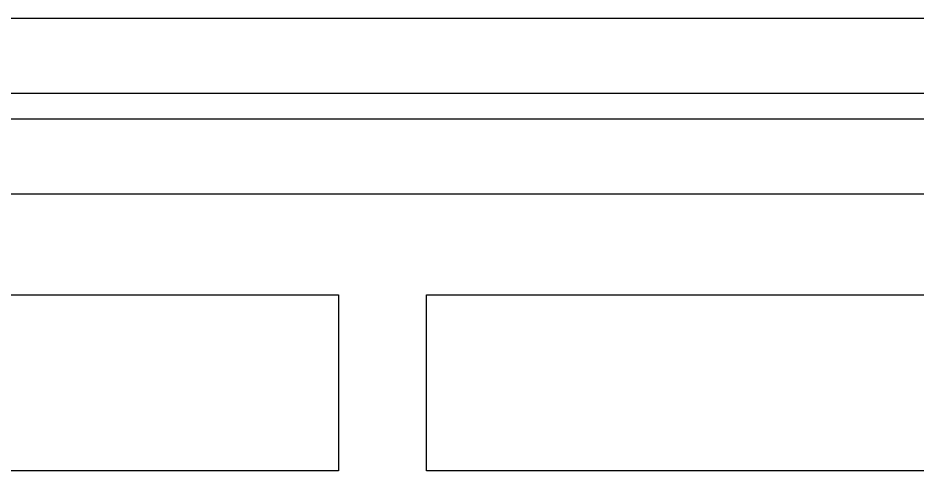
# Model space of a CAD drawing. Extents: x -25 to 122, y -49 to 104.
# Drawn here: x 13.76 to 32, y 57.06 to 66.23 of the extents above; entities that cross this region are included whole.
import ezdxf

# ---------------------------------------------------------------- set-up
doc = ezdxf.new("R2010")
doc.units = 0

msp = doc.modelspace()

# ---------------------------------------------------------------- linework, layer by layer
for p, q in [((-11.209, 66.235), (102.919, 66.235)), ((101.39, 64.7065), (-9.6805, 64.7065)), ((-9.17099, 64.197), (100.881, 64.197)), ((99.3525, 62.6685), (-7.64249, 62.6685)), ((-3.5665, 60.6305), (20.2526, 60.6305)), ((20.2526, 60.6305), (20.2526, 57.064)), ((22.0359, 57.064), (22.0359, 60.6305)), ((22.0359, 60.6305), (44.9634, 60.6305)), ((20.2526, 57.064), (0, 57.064)), ((44.9634, 57.064), (22.0359, 57.064))]:
    msp.add_line(p, q)

doc.saveas('drawing.dxf')
